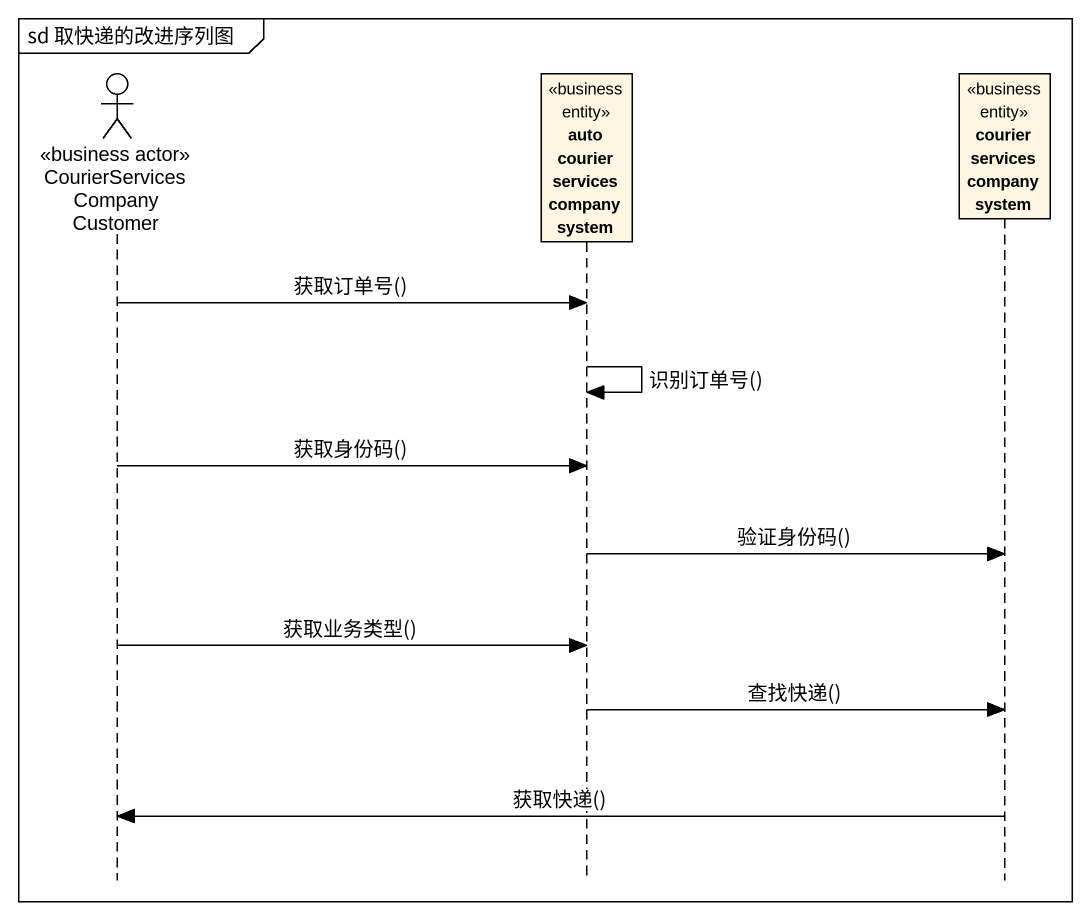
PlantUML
@startuml
mainframe sd 取快递的改进序列图
hide footbox
actor "CourierServicesCompanyCustomer" as CourierServicesCompanyCustom <<business actor>>
participant "auto courier services company system" as auto_courier_services <<business entity>>
participant "courier services company system" as courier_services_company <<business entity>>

CourierServicesCompanyCustom -> auto_courier_services : 获取订单号()
auto_courier_services -> auto_courier_services : 识别订单号()
CourierServicesCompanyCustom -> auto_courier_services : 获取身份码()
auto_courier_services -> courier_services_company : 验证身份码()
CourierServicesCompanyCustom -> auto_courier_services : 获取业务类型()
auto_courier_services -> courier_services_company : 查找快递()
courier_services_company -> CourierServicesCompanyCustom : 获取快递()
@enduml
